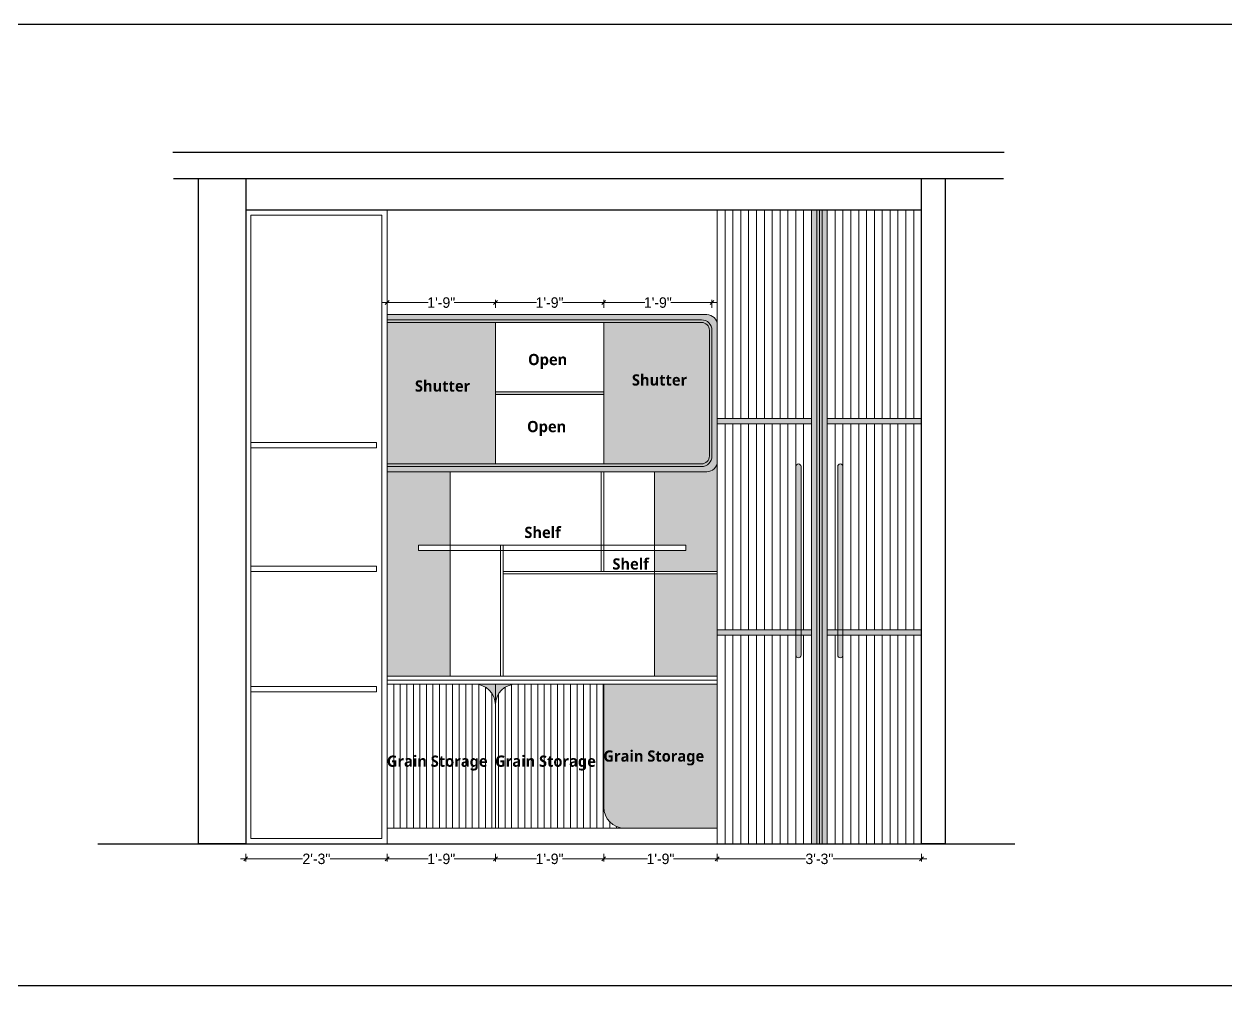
# Model space of a CAD drawing. Header units: millimetres. Extents: x 56222 to 3066687, y -650199 to -121287.
# Drawn here: x 136383.9 to 136613.3, y -183523.4 to -183339.9 of the extents above; entities that cross this region are included whole.
import ezdxf

# ---------------------------------------------------------------- set-up
doc = ezdxf.new("R2010")
doc.units = ezdxf.units.MM
doc.header["$MEASUREMENT"] = 0
doc.header["$PDMODE"] = 35
doc.linetypes.add('DASHED', pattern=[0.75, 0.5, -0.25])
doc.layers.get('Defpoints').update_dxf_attribs({"color": 220})
for name, color, linetype, lineweight in [('Farniture', 59, 'Continuous', 25), ('FURNITURE', 32, 'Continuous', 9), ('furniture dimensions', 1, 'DASHED', 0), ('SECTION ( SLAB PLine )', 104, 'Continuous', 30), ('Text', 7, 'Continuous', 15), ('wall', 7, 'Continuous', 30), ('XX~SLAB ( BEAM )~ ( DIM )', 7, 'Continuous', 9)]:
    doc.layers.add(name, color=color, linetype=linetype, lineweight=lineweight)
doc.layers.add('hatch', color=250, linetype='Continuous', lineweight=9, transparency=0.5)
doc.layers.add('str coll', color=6, linetype='Continuous')
doc.styles.add('century g', font='GOTHIC.TTF')
doc.styles.get("Standard").update_dxf_attribs({"font": 'arial.ttf', "height": 6})
doc.dimstyles.new('Archana', dxfattribs={"dimtxt": 2, "dimasz": 0.75, "dimexe": 0.5, "dimexo": 0.5, "dimgap": 0, "dimtad": 0, "dimzin": 0, "dimdsep": 46, "dimlunit": 4, "dimtxsty": 'century g', "dimblk": 'OBLIQUE', "dimcen": 0, "dimdle": 1, "dimclrd": 256, "dimclre": 256, "dimclrt": 256, "dimadec": 0, "dimazin": 0, "dimtfac": 1, "dimtofl": 0, "dimtmove": 1, "dimatfit": 3, "dimfxl": 1, "dimfxlon": 1, "dimtolj": 1, "dimtzin": 0, "dimlwd": -1, "dimlwe": -1, "dimarcsym": 0})

# ---------------------------------------------------------------- blocks, each defined once
blk = doc.blocks.new('_Oblique')
at = {"layer": 'wall', "color": 0, "lineweight": -2}
blk.add_line((-0.5, -0.5), (0.5, 0.5), dxfattribs=at)
blk = doc.blocks.new('*D180')
at = {"layer": 'Defpoints', "color": 0, "linetype": 'Continuous', "lineweight": 30, "transparency": 16777216}
for p in [(136473.83, -183393.04), (136453.16, -183396.33), (136473.83, -183396.33)]:
    blk.add_point(p, dxfattribs=at)
at = {"layer": 'furniture dimensions', "color": 5, "linetype": 'Continuous', "transparency": 16777216}
for p, q in [((136452.16, -183393.04), (136461.01, -183393.04)), ((136453.16, -183394.04), (136453.16, -183392.54)), ((136474.83, -183393.04), (136465.97, -183393.04)), ((136473.83, -183394.04), (136473.83, -183392.54))]:
    blk.add_line(p, q, dxfattribs=at)
at = {"layer": 'furniture dimensions', "color": 5, "linetype": 'Continuous', "transparency": 16777216, "xscale": 0.75, "yscale": 0.75, "zscale": 0.75, "rotation": 180}
blk.add_blockref('_Oblique', (136453.16, -183393.04), dxfattribs=at)
at = {"layer": 'furniture dimensions', "color": 5, "linetype": 'Continuous', "transparency": 16777216, "xscale": 0.75, "yscale": 0.75, "zscale": 0.75}
blk.add_blockref('_Oblique', (136473.83, -183393.04), dxfattribs=at)
at = {"layer": 'furniture dimensions', "linetype": 'Continuous', "lineweight": 0, "transparency": 16777216, "insert": (136463.49, -183393.04), "char_height": 2, "attachment_point": 5, "style": 'century g'}
blk.add_mtext('\\A1;1\'-9"', dxfattribs=at)
blk = doc.blocks.new('*D181')
at = {"layer": 'Defpoints', "color": 0, "linetype": 'Continuous', "lineweight": 30, "transparency": 16777216}
for p in [(136494.49, -183393.04), (136473.83, -183396.33), (136494.49, -183396.33)]:
    blk.add_point(p, dxfattribs=at)
at = {"layer": 'furniture dimensions', "color": 5, "linetype": 'Continuous', "transparency": 16777216}
for p, q in [((136472.83, -183393.04), (136481.68, -183393.04)), ((136473.83, -183394.04), (136473.83, -183392.54)), ((136495.49, -183393.04), (136486.64, -183393.04)), ((136494.49, -183394.04), (136494.49, -183392.54))]:
    blk.add_line(p, q, dxfattribs=at)
at = {"layer": 'furniture dimensions', "color": 5, "linetype": 'Continuous', "transparency": 16777216, "xscale": 0.75, "yscale": 0.75, "zscale": 0.75, "rotation": 180}
blk.add_blockref('_Oblique', (136473.83, -183393.04), dxfattribs=at)
at = {"layer": 'furniture dimensions', "color": 5, "linetype": 'Continuous', "transparency": 16777216, "xscale": 0.75, "yscale": 0.75, "zscale": 0.75}
blk.add_blockref('_Oblique', (136494.49, -183393.04), dxfattribs=at)
at = {"layer": 'furniture dimensions', "linetype": 'Continuous', "lineweight": 0, "transparency": 16777216, "insert": (136484.16, -183393.04), "char_height": 2, "attachment_point": 5, "style": 'century g'}
blk.add_mtext('\\A1;1\'-9"', dxfattribs=at)
blk = doc.blocks.new('*D182')
at = {"layer": 'Defpoints', "color": 0, "linetype": 'Continuous', "lineweight": 30, "transparency": 16777216}
for p in [(136515.16, -183393.04), (136494.49, -183396.33), (136515.16, -183398.98)]:
    blk.add_point(p, dxfattribs=at)
at = {"layer": 'furniture dimensions', "color": 5, "linetype": 'Continuous', "transparency": 16777216}
for p, q in [((136493.49, -183393.04), (136502.35, -183393.04)), ((136494.49, -183394.04), (136494.49, -183392.54)), ((136516.16, -183393.04), (136507.31, -183393.04)), ((136515.16, -183394.04), (136515.16, -183392.54))]:
    blk.add_line(p, q, dxfattribs=at)
at = {"layer": 'furniture dimensions', "color": 5, "linetype": 'Continuous', "transparency": 16777216, "xscale": 0.75, "yscale": 0.75, "zscale": 0.75, "rotation": 180}
blk.add_blockref('_Oblique', (136494.49, -183393.04), dxfattribs=at)
at = {"layer": 'furniture dimensions', "color": 5, "linetype": 'Continuous', "transparency": 16777216, "xscale": 0.75, "yscale": 0.75, "zscale": 0.75}
blk.add_blockref('_Oblique', (136515.16, -183393.04), dxfattribs=at)
at = {"layer": 'furniture dimensions', "linetype": 'Continuous', "lineweight": 0, "transparency": 16777216, "insert": (136504.83, -183393.04), "char_height": 2, "attachment_point": 5, "style": 'century g'}
blk.add_mtext('\\A1;1\'-9"', dxfattribs=at)
blk = doc.blocks.new('*D183')
at = {"layer": 'Defpoints', "color": 0, "linetype": 'Continuous', "lineweight": 30, "transparency": 16777216}
for p in [(136453.16, -183493.33), (136473.83, -183493.33), (136473.83, -183499.2)]:
    blk.add_point(p, dxfattribs=at)
at = {"layer": 'furniture dimensions', "color": 5, "linetype": 'Continuous', "transparency": 16777216}
for p, q in [((136453.16, -183498.2), (136453.16, -183499.7)), ((136473.83, -183498.2), (136473.83, -183499.7)), ((136452.16, -183499.2), (136461.01, -183499.2)), ((136474.83, -183499.2), (136465.97, -183499.2))]:
    blk.add_line(p, q, dxfattribs=at)
at = {"layer": 'furniture dimensions', "color": 5, "linetype": 'Continuous', "transparency": 16777216, "xscale": 0.75, "yscale": 0.75, "zscale": 0.75, "rotation": 180}
blk.add_blockref('_Oblique', (136453.16, -183499.2), dxfattribs=at)
at = {"layer": 'furniture dimensions', "color": 5, "linetype": 'Continuous', "transparency": 16777216, "xscale": 0.75, "yscale": 0.75, "zscale": 0.75}
blk.add_blockref('_Oblique', (136473.83, -183499.2), dxfattribs=at)
at = {"layer": 'furniture dimensions', "linetype": 'Continuous', "lineweight": 0, "transparency": 16777216, "insert": (136463.49, -183499.2), "char_height": 2, "attachment_point": 5, "style": 'century g'}
blk.add_mtext('\\A1;1\'-9"', dxfattribs=at)
blk = doc.blocks.new('*D184')
at = {"layer": 'Defpoints', "color": 0, "linetype": 'Continuous', "lineweight": 30, "transparency": 16777216}
for p in [(136494.49, -183488.44), (136473.83, -183493.33), (136494.49, -183499.2)]:
    blk.add_point(p, dxfattribs=at)
at = {"layer": 'furniture dimensions', "color": 5, "linetype": 'Continuous', "transparency": 16777216}
for p, q in [((136473.83, -183498.2), (136473.83, -183499.7)), ((136494.49, -183498.2), (136494.49, -183499.7)), ((136472.83, -183499.2), (136481.68, -183499.2)), ((136495.49, -183499.2), (136486.64, -183499.2))]:
    blk.add_line(p, q, dxfattribs=at)
at = {"layer": 'furniture dimensions', "color": 5, "linetype": 'Continuous', "transparency": 16777216, "xscale": 0.75, "yscale": 0.75, "zscale": 0.75, "rotation": 180}
blk.add_blockref('_Oblique', (136473.83, -183499.2), dxfattribs=at)
at = {"layer": 'furniture dimensions', "color": 5, "linetype": 'Continuous', "transparency": 16777216, "xscale": 0.75, "yscale": 0.75, "zscale": 0.75}
blk.add_blockref('_Oblique', (136494.49, -183499.2), dxfattribs=at)
at = {"layer": 'furniture dimensions', "linetype": 'Continuous', "lineweight": 0, "transparency": 16777216, "insert": (136484.16, -183499.2), "char_height": 2, "attachment_point": 5, "style": 'century g'}
blk.add_mtext('\\A1;1\'-9"', dxfattribs=at)
blk = doc.blocks.new('*D185')
at = {"layer": 'Defpoints', "color": 0, "linetype": 'Continuous', "lineweight": 30, "transparency": 16777216}
for p in [(136494.49, -183486.76), (136516.16, -183493.33), (136516.16, -183499.2)]:
    blk.add_point(p, dxfattribs=at)
at = {"layer": 'furniture dimensions', "color": 5, "linetype": 'Continuous', "transparency": 16777216}
for p, q in [((136494.49, -183498.2), (136494.49, -183499.7)), ((136516.16, -183498.2), (136516.16, -183499.7)), ((136493.49, -183499.2), (136502.85, -183499.2)), ((136517.16, -183499.2), (136507.81, -183499.2))]:
    blk.add_line(p, q, dxfattribs=at)
at = {"layer": 'furniture dimensions', "color": 5, "linetype": 'Continuous', "transparency": 16777216, "xscale": 0.75, "yscale": 0.75, "zscale": 0.75, "rotation": 180}
blk.add_blockref('_Oblique', (136494.49, -183499.2), dxfattribs=at)
at = {"layer": 'furniture dimensions', "color": 5, "linetype": 'Continuous', "transparency": 16777216, "xscale": 0.75, "yscale": 0.75, "zscale": 0.75}
blk.add_blockref('_Oblique', (136516.16, -183499.2), dxfattribs=at)
at = {"layer": 'furniture dimensions', "linetype": 'Continuous', "lineweight": 0, "transparency": 16777216, "insert": (136505.33, -183499.2), "char_height": 2, "attachment_point": 5, "style": 'century g'}
blk.add_mtext('\\A1;1\'-9"', dxfattribs=at)
blk = doc.blocks.new('*D176')
at = {"layer": 'Defpoints', "color": 0, "linetype": 'Continuous', "lineweight": 30, "transparency": 16777216}
for p in [(136516.16, -183496.33), (136555.16, -183496.33), (136555.16, -183499.2)]:
    blk.add_point(p, dxfattribs=at)
at = {"layer": 'furniture dimensions', "color": 5, "linetype": 'Continuous', "transparency": 16777216}
for p, q in [((136516.16, -183498.2), (136516.16, -183499.7)), ((136555.16, -183498.2), (136555.16, -183499.7)), ((136515.16, -183499.2), (136533.03, -183499.2)), ((136556.16, -183499.2), (136538.29, -183499.2))]:
    blk.add_line(p, q, dxfattribs=at)
at = {"layer": 'furniture dimensions', "color": 5, "linetype": 'Continuous', "transparency": 16777216, "xscale": 0.75, "yscale": 0.75, "zscale": 0.75, "rotation": 180}
blk.add_blockref('_Oblique', (136516.16, -183499.2), dxfattribs=at)
at = {"layer": 'furniture dimensions', "color": 5, "linetype": 'Continuous', "transparency": 16777216, "xscale": 0.75, "yscale": 0.75, "zscale": 0.75}
blk.add_blockref('_Oblique', (136555.16, -183499.2), dxfattribs=at)
at = {"layer": 'furniture dimensions', "linetype": 'Continuous', "lineweight": 0, "transparency": 16777216, "insert": (136535.66, -183499.2), "char_height": 2, "attachment_point": 5, "style": 'century g'}
blk.add_mtext('\\A1;3\'-3"', dxfattribs=at)
blk = doc.blocks.new('*D177')
at = {"layer": 'Defpoints', "color": 0, "linetype": 'Continuous', "lineweight": 30, "transparency": 16777216}
for p in [(136426.16, -183496.33), (136453.16, -183496.33), (136453.16, -183499.2)]:
    blk.add_point(p, dxfattribs=at)
at = {"layer": 'furniture dimensions', "color": 5, "linetype": 'Continuous', "transparency": 16777216}
for p, q in [((136426.16, -183498.2), (136426.16, -183499.7)), ((136453.16, -183498.2), (136453.16, -183499.7)), ((136425.16, -183499.2), (136437.02, -183499.2)), ((136454.16, -183499.2), (136442.3, -183499.2))]:
    blk.add_line(p, q, dxfattribs=at)
at = {"layer": 'furniture dimensions', "color": 5, "linetype": 'Continuous', "transparency": 16777216, "xscale": 0.75, "yscale": 0.75, "zscale": 0.75, "rotation": 180}
blk.add_blockref('_Oblique', (136426.16, -183499.2), dxfattribs=at)
at = {"layer": 'furniture dimensions', "color": 5, "linetype": 'Continuous', "transparency": 16777216, "xscale": 0.75, "yscale": 0.75, "zscale": 0.75}
blk.add_blockref('_Oblique', (136453.16, -183499.2), dxfattribs=at)
at = {"layer": 'furniture dimensions', "linetype": 'Continuous', "lineweight": 0, "transparency": 16777216, "insert": (136439.66, -183499.2), "char_height": 2, "attachment_point": 5, "style": 'century g'}
blk.add_mtext('\\A1;2\'-3"', dxfattribs=at)

msp = doc.modelspace()

# ---------------------------------------------------------------- hatches: boundary and pattern name
at = {"layer": 'FURNITURE', "lineweight": 0, "true_color": 0xc8a668, "transparency": 33554687}
h = msp.add_hatch(color=43, dxfattribs=at)
h.dxf.hatch_style = 1
h.paths.add_polyline_path([(136516.16, -183423.326), (136516.16, -183397.326, 0.4142136), (136514.16, -183395.326), (136453.161, -183395.326), (136453.161, -183396.326), (136494.16, -183396.326), (136513.16, -183396.326, -0.4142136), (136515.16, -183398.326), (136515.16, -183422.326, -0.4142136), (136513.16, -183424.326), (136453.161, -183424.326), (136453.161, -183425.326), (136514.16, -183425.326, 0.4142136)])
at = {"layer": 'FURNITURE', "lineweight": 0, "true_color": 0x000000, "transparency": 33554687}
h = msp.add_hatch(color=18, dxfattribs=at)
h.dxf.hatch_style = 1
h.paths.add_polyline_path([(136513.16, -183396.326), (136453.161, -183396.326), (136453.161, -183396.826), (136513.16, -183396.826, -0.4142136), (136514.66, -183398.326), (136514.66, -183422.326, -0.4142136), (136513.16, -183423.826), (136453.161, -183423.826), (136453.161, -183424.326), (136513.16, -183424.326, 0.4142136), (136515.16, -183422.326), (136515.16, -183398.326, 0.4142136)])
at = {"layer": 'FURNITURE', "lineweight": 0, "true_color": 0xc8a668, "transparency": 33554687}
h = msp.add_hatch(color=43, dxfattribs=at)
h.dxf.hatch_style = 1
h.paths.add_polyline_path([(136514.66, -183398.326, 0.4142136), (136513.16, -183396.826), (136494.493, -183396.826), (136494.493, -183423.826), (136513.16, -183423.826, 0.4142136), (136514.66, -183422.326)])
h.paths.add_polyline_path([(136473.827, -183396.826), (136453.161, -183396.826), (136453.161, -183423.826), (136473.827, -183423.826)])
at = {"layer": 'FURNITURE', "lineweight": 0, "true_color": 0x000000, "transparency": 33554687}
h = msp.add_hatch(color=18, dxfattribs=at)
h.dxf.hatch_style = 1
h.paths.add_polyline_path([(136494.493, -183410.076), (136473.827, -183410.076), (136473.827, -183410.576), (136494.493, -183410.576)])
at = {"layer": 'FURNITURE', "lineweight": 0, "true_color": 0x636466, "transparency": 33554687}
h = msp.add_hatch(color=251, dxfattribs=at)
h.dxf.hatch_style = 1
h.paths.add_polyline_path([(136516.16, -183444.826), (136504.16, -183444.826), (136504.16, -183464.326), (136516.16, -183464.326)])
h.paths.add_polyline_path([(136516.16, -183423.326, -0.4142136), (136514.16, -183425.326), (136504.16, -183425.326), (136504.16, -183439.326), (136510.16, -183439.326), (136510.16, -183440.326), (136504.16, -183440.326), (136504.16, -183444.326), (136516.16, -183444.326)])
h.paths.add_polyline_path([(136465.161, -183425.326), (136453.161, -183425.326), (136453.161, -183464.326), (136465.161, -183464.326), (136465.161, -183440.326), (136459.161, -183440.326), (136459.161, -183439.326), (136465.161, -183439.326)])
at = {"layer": 'FURNITURE', "lineweight": 0, "true_color": 0xc8a668, "transparency": 33554687}
h = msp.add_hatch(dxfattribs=at)
h.set_pattern_fill('ANSI31', color=43, scale=10, angle=45)
h.set_pattern_definition([(90, (136453.1609, -183493.326), (-1.25, 0), [])])
h.paths.add_polyline_path([(136473.827, -183469.826, 0.4142136), (136469.827, -183465.826), (136453.161, -183465.826), (136453.161, -183493.326), (136473.827, -183493.326)])
h.paths.add_polyline_path([(136494.493, -183465.826), (136477.827, -183465.826, 0.4142136), (136473.827, -183469.826), (136473.827, -183493.326), (136498.493, -183493.326, -0.4142136), (136494.493, -183489.326)])
h = msp.add_hatch(color=43, dxfattribs=at)
h.dxf.hatch_style = 1
h.paths.add_polyline_path([(136477.827, -183465.826), (136473.827, -183465.826), (136473.827, -183469.826, -0.4142136)])
h.paths.add_polyline_path([(136473.827, -183465.826), (136469.827, -183465.826, -0.4142136), (136473.827, -183469.826)])
h = msp.add_hatch(color=43, dxfattribs=at)
h.dxf.hatch_style = 1
h.paths.add_polyline_path([(136516.16, -183465.826), (136494.493, -183465.826), (136494.493, -183489.326, 0.4142136), (136498.493, -183493.326), (136516.16, -183493.326)])
at = {"layer": 'hatch', "lineweight": 0, "true_color": 0xccc9b3, "transparency": 33554687}
h = msp.add_hatch(dxfattribs=at)
h.set_pattern_fill('ANSI31', color=9, scale=12, angle=45)
h.set_pattern_definition([(90, (136516.1596, -183496.326), (-1.5, 0), [])])
h.paths.add_polyline_path([(136555.161, -183375.326), (136537.16, -183375.326), (136537.16, -183415.159), (136555.161, -183415.159)])
h.paths.add_polyline_path([(136534.16, -183375.326), (136516.16, -183375.326), (136516.16, -183415.159), (136534.16, -183415.159)])
h.paths.add_polyline_path([(136555.161, -183416.159), (136537.16, -183416.159), (136537.16, -183455.493), (136555.161, -183455.493)])
h.paths.add_polyline_path([(136534.16, -183416.159), (136516.16, -183416.159), (136516.16, -183423.326), (136516.16, -183455.493), (136534.16, -183455.493)])
h.paths.add_polyline_path([(136555.161, -183456.493), (136537.16, -183456.493), (136537.16, -183496.326), (136555.161, -183496.326)])
h.paths.add_polyline_path([(136534.16, -183456.493), (136516.16, -183456.493), (136516.16, -183496.326), (136534.16, -183496.326)])
at = {"layer": 'hatch', "lineweight": 0, "true_color": 0xf7f281, "transparency": 33554687}
h = msp.add_hatch(color=51, dxfattribs=at)
h.dxf.hatch_style = 1
h.paths.add_polyline_path([(136537.16, -183375.326), (136536.16, -183375.326), (136536.16, -183496.326), (136537.16, -183496.326)])
h.paths.add_polyline_path([(136535.16, -183375.326), (136534.16, -183375.326), (136534.16, -183496.326), (136535.16, -183496.326)])
at = {"layer": 'hatch', "lineweight": 0, "true_color": 0x000000, "transparency": 33554687}
h = msp.add_hatch(color=18, dxfattribs=at)
h.dxf.hatch_style = 1
h.paths.add_polyline_path([(136536.16, -183375.326), (136535.66, -183375.326), (136535.66, -183496.326), (136536.16, -183496.326)])
h.paths.add_polyline_path([(136535.66, -183375.326), (136535.16, -183375.326), (136535.16, -183496.326), (136535.66, -183496.326)])
h = msp.add_hatch(color=18, dxfattribs=at)
h.dxf.hatch_style = 1
h.paths.add_polyline_path([(136534.16, -183415.159), (136516.16, -183415.159), (136516.16, -183416.159), (136534.16, -183416.159)])
h.paths.add_polyline_path([(136555.161, -183415.159), (136537.16, -183415.159), (136537.16, -183416.159), (136555.161, -183416.159)])
at = {"layer": 'hatch', "lineweight": 0, "true_color": 0x492403, "transparency": 33554687}
h = msp.add_hatch(color=38, dxfattribs=at)
h.dxf.hatch_style = 1
h.paths.add_polyline_path([(136540.16, -183424.326, 1), (136539.16, -183424.326), (136539.16, -183455.493), (136540.16, -183455.493)])
h.paths.add_polyline_path([(136540.16, -183456.493), (136539.16, -183456.493), (136539.16, -183460.326, 1), (136540.16, -183460.326)])
h.paths.add_polyline_path([(136540.16, -183455.493), (136539.16, -183455.493), (136539.16, -183456.493), (136540.16, -183456.493)])
h.paths.add_polyline_path([(136532.16, -183456.493), (136531.16, -183456.493), (136531.16, -183460.326, 1.000028), (136532.16, -183460.326)])
h.paths.add_polyline_path([(136532.16, -183455.493), (136531.16, -183455.493), (136531.16, -183456.493), (136532.16, -183456.493)])
h.paths.add_polyline_path([(136532.16, -183424.326, 1), (136531.16, -183424.326), (136531.16, -183455.493), (136532.16, -183455.493)])
at = {"layer": 'hatch', "lineweight": 0, "true_color": 0x000000, "transparency": 33554687}
h = msp.add_hatch(color=18, dxfattribs=at)
h.dxf.hatch_style = 1
h.paths.add_polyline_path([(136534.16, -183455.493), (136516.16, -183455.493), (136516.16, -183456.493), (136534.16, -183456.493)])
h.paths.add_polyline_path([(136555.161, -183455.493), (136537.16, -183455.493), (136537.16, -183456.493), (136555.161, -183456.493)])

# ---------------------------------------------------------------- linework, layer by layer
at = {"layer": 'Farniture', "lineweight": 0}
for p, q in [((136494.493, -183410.076), (136473.827, -183410.076)), ((136494.493, -183410.576), (136473.827, -183410.576)), ((136493.993, -183444.326), (136493.993, -183425.326)), ((136494.493, -183444.326), (136494.493, -183425.326)), ((136474.827, -183464.326), (136474.827, -183439.326)), ((136475.327, -183464.326), (136475.327, -183439.326)), ((136475.327, -183444.326), (136516.16, -183444.326)), ((136475.327, -183444.826), (136516.16, -183444.826))]:
    msp.add_line(p, q, dxfattribs=at)
at = {"layer": 'FURNITURE', "lineweight": 0}
for p, q in [((136534.16, -183375.326), (136534.16, -183496.326)), ((136535.16, -183375.326), (136535.16, -183496.326)), ((136535.66, -183375.326), (136535.66, -183496.326)), ((136536.16, -183375.326), (136536.16, -183496.326)), ((136537.16, -183375.326), (136537.16, -183496.326)), ((136453.161, -183395.326), (136514.16, -183395.326)), ((136453.161, -183396.326), (136513.16, -183396.326)), ((136494.16, -183396.326), (136453.161, -183396.326)), ((136453.161, -183396.826), (136513.16, -183396.826)), ((136473.827, -183396.826), (136473.827, -183423.826)), ((136494.493, -183396.826), (136494.493, -183423.826)), ((136516.16, -183397.326), (136516.16, -183423.326)), ((136514.66, -183398.326), (136514.66, -183422.326)), ((136515.16, -183398.326), (136515.16, -183422.326)), ((136516.16, -183415.159), (136534.16, -183415.159)), ((136537.16, -183415.159), (136555.161, -183415.159)), ((136516.16, -183416.159), (136534.16, -183416.159)), ((136537.16, -183416.159), (136555.161, -183416.159)), ((136453.161, -183423.826), (136513.16, -183423.826)), ((136453.161, -183424.326), (136513.16, -183424.326)), ((136531.16, -183424.326), (136531.16, -183460.326)), ((136532.16, -183424.326), (136532.16, -183460.326)), ((136539.16, -183424.326), (136539.16, -183460.326)), ((136540.16, -183424.326), (136540.16, -183460.326)), ((136453.161, -183425.326), (136514.16, -183425.326)), ((136459.161, -183439.326), (136510.16, -183439.326)), ((136459.161, -183439.326), (136459.161, -183440.326)), ((136459.161, -183440.326), (136510.16, -183440.326)), ((136510.16, -183439.326), (136510.16, -183440.326)), ((136516.16, -183455.493), (136534.16, -183455.493)), ((136516.16, -183456.493), (136534.16, -183456.493)), ((136537.16, -183455.493), (136555.161, -183455.493)), ((136537.16, -183456.493), (136555.161, -183456.493)), ((136453.161, -183464.326), (136516.16, -183464.326)), ((136453.161, -183465.076), (136516.16, -183465.076)), ((136453.161, -183465.826), (136516.16, -183465.826)), ((136473.827, -183465.826), (136473.827, -183493.326)), ((136494.493, -183465.826), (136494.493, -183489.326)), ((136473.827, -183469.826), (136473.827, -183493.326)), ((136453.161, -183493.326), (136516.16, -183493.326))]:
    msp.add_line(p, q, dxfattribs=at)
at = {"layer": 'FURNITURE', "color": 242, "lineweight": 30, "true_color": 0xcd2027}
msp.add_lwpolyline([(136034.354, -183339.879), (137239.26, -183339.879), (137239.26, -183523.444), (136034.354, -183523.444)], close=True, dxfattribs=at)
at = {"layer": 'FURNITURE', "lineweight": 0}
for points in [[(136426.161, -183375.326), (136453.161, -183375.326), (136453.161, -183496.326), (136426.161, -183496.326)], [(136427.161, -183376.326), (136452.161, -183376.326), (136452.161, -183495.326), (136427.161, -183495.326)], [(136516.16, -183375.326), (136555.161, -183375.326), (136555.161, -183496.326), (136516.16, -183496.326)], [(136427.161, -183419.755), (136451.161, -183419.755), (136451.161, -183420.755), (136427.161, -183420.755)], [(136465.161, -183425.326), (136504.16, -183425.326), (136504.16, -183464.326), (136465.161, -183464.326)], [(136427.161, -183443.326), (136451.161, -183443.326), (136451.161, -183444.326), (136427.161, -183444.326)], [(136427.161, -183466.326), (136451.161, -183466.326), (136451.161, -183467.326), (136427.161, -183467.326)]]:
    msp.add_lwpolyline(points, close=True, dxfattribs=at)
for centre, radius, start, end in [((136514.16, -183397.326), 2, 0, 90), ((136513.16, -183398.326), 2, 0, 90), ((136513.16, -183398.326), 1.5, 0, 90), ((136513.16, -183422.326), 2, 270, 0), ((136513.16, -183422.326), 1.5, 270, 0), ((136514.16, -183423.326), 2, 270, 0), ((136531.66, -183424.326), 0.5, 360, 180), ((136539.66, -183424.326), 0.5, 0, 180), ((136531.66, -183460.326), 0.5, 180, 0), ((136539.66, -183460.326), 0.5, 180, 0), ((136469.827, -183469.826), 4, 0, 90), ((136477.827, -183469.826), 4, 90, 180), ((136498.493, -183489.326), 4, 180, 270)]:
    msp.add_arc(centre, radius, start, end, dxfattribs=at)
at = {"layer": 'furniture dimensions', "lineweight": 0}
for p, q in [((136451.161, -183496.326), (136555.161, -183496.326)), ((136453.161, -183496.326), (136516.16, -183496.326))]:
    msp.add_line(p, q, dxfattribs=at)
at = {"layer": 'SECTION ( SLAB PLine )', "color": 1}
for p, q in [((136412.282, -183364.326), (136570.913, -183364.326)), ((136412.387, -183369.326), (136570.775, -183369.326)), ((136397.933, -183496.326), (136572.982, -183496.326))]:
    msp.add_line(p, q, dxfattribs=at)
at = {"layer": 'str coll', "lineweight": 30}
msp.add_line((136426.161, -183375.326), (136555.161, -183375.326), dxfattribs=at)
at = {"layer": 'XX~SLAB ( BEAM )~ ( DIM )', "lineweight": 30}
for points in [[(136417.161, -183369.326), (136426.161, -183369.326), (136426.161, -183496.326), (136417.161, -183496.326)], [(136555.161, -183369.326), (136559.661, -183369.326), (136559.661, -183496.326), (136555.161, -183496.326)]]:
    msp.add_lwpolyline(points, close=True, dxfattribs=at)

# ---------------------------------------------------------------- texts
at = {"layer": 'Text', "ltscale": 20, "char_height": 2.14365, "attachment_point": 1}
for s, insert, width in [('{\\fMalgun Gothic|b1|i0|c0|p34;\\C1;Open}', (136480.053, -183402.828), 39.27782), ('\\pxqc;{\\fMalgun Gothic|b1|i0|c0|p34;\\C1;Shutter}', (136495.598, -183406.722), 19.10275), ('\\pxqc;{\\fMalgun Gothic|b1|i0|c0|p34;\\C1;Shutter}', (136454.186, -183407.878), 19.10275), ('{\\fMalgun Gothic|b1|i0|c0|p34;\\C1;Open}', (136479.861, -183415.622), 39.27782), ('{\\fMalgun Gothic|b1|i0|c0|p34;\\C1;Shelf}', (136479.349, -183435.821), 39.27782), ('{\\fMalgun Gothic|b1|i0|c0|p34;\\C1;Shelf}', (136496.154, -183441.834), 39.27782), ('\\pxqc;{\\fMalgun Gothic|b1|i0|c0|p34;\\C1;Grain Storage}', (136453.161, -183479.472), 19.10275), ('\\pxqc;{\\fMalgun Gothic|b1|i0|c0|p34;\\C1;Grain Storage}', (136473.827, -183479.472), 19.10275), ('\\pxqc;{\\fMalgun Gothic|b1|i0|c0|p34;\\C1;Grain Storage}', (136494.498, -183478.5), 19.10275)]:
    msp.add_mtext(s, dxfattribs=dict(at, insert=insert, width=width))

# ---------------------------------------------------------------- dimensions: what is measured, and where the dimension line sits
at = {"layer": 'furniture dimensions', "color": 5, "linetype": 'Continuous', "lineweight": 0}
for base, p1, p2, picture, middle in [((136473.827, -183393.035), (136453.161, -183396.326), (136473.827, -183396.326), '*D180', (136463.494, -183393.035)), ((136494.493, -183393.035), (136473.827, -183396.326), (136494.493, -183396.326), '*D181', (136484.16, -183393.035)), ((136515.16, -183393.035), (136494.493, -183396.326), (136515.16, -183398.981), '*D182', (136504.826, -183393.035)), ((136494.493, -183499.198), (136473.827, -183493.326), (136494.493, -183488.44), '*D184', (136484.16, -183499.198)), ((136473.827, -183499.198), (136453.161, -183493.326), (136473.827, -183493.326), '*D183', (136463.494, -183499.198)), ((136453.161, -183499.198), (136426.161, -183496.326), (136453.161, -183496.326), '*D177', (136439.661, -183499.198)), ((136555.161, -183499.198), (136516.16, -183496.326), (136555.161, -183496.326), '*D176', (136535.66, -183499.198))]:
    dim = msp.add_linear_dim(base=base, p1=p1, p2=p2, dimstyle='Archana', override={"dimdec": 0, "dimclrd": 5, "dimclre": 5}, dxfattribs=at)
    dim.commit()
    dim.dimension.update_dxf_attribs({"geometry": picture, "text_midpoint": middle})
dim = msp.add_linear_dim(base=(136516.16, -183499.198), p1=(136494.493, -183486.758), p2=(136516.16, -183493.326), text='1\'-9"', dimstyle='Archana', override={"dimdec": 0, "dimclrd": 5, "dimclre": 5}, dxfattribs=at)
dim.commit()
dim.dimension.update_dxf_attribs({"geometry": '*D185', "text_midpoint": (136505.326, -183499.198)})

doc.saveas('drawing.dxf')
